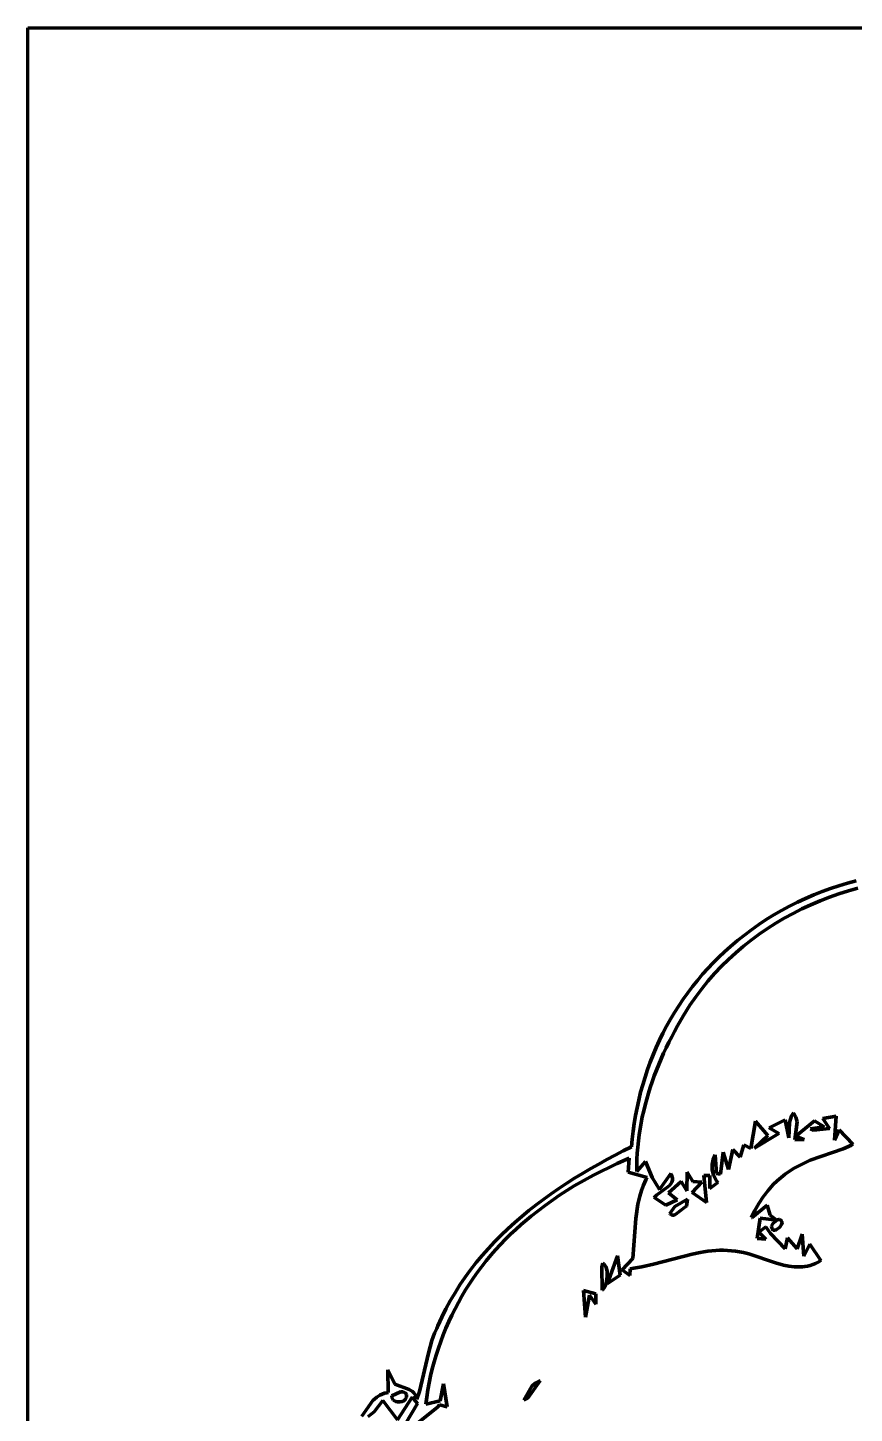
# Model space of a CAD drawing. Header units: millimetres. Extents: x 0 to 9.3, y 0 to 12.
# Drawn here: x 0 to 2.664, y 7.578 to 12.042 of the extents above; entities that cross this region are included whole.
import ezdxf

# ---------------------------------------------------------------- set-up
doc = ezdxf.new("R2010")
doc.units = ezdxf.units.MM
doc.layers.add('color#010101ff', color=7, linetype='CONTINUOUS', lineweight=100)
doc.layers.add('color#ffffffff', color=7, linetype='CONTINUOUS', lineweight=100)

msp = doc.modelspace()

# ---------------------------------------------------------------- linework, layer by layer
at = {"layer": 'color#010101ff'}
for p, q in [((2.6142, 9.2778), (2.6417, 9.2862)), ((2.6417, 9.2862), (2.6695, 9.2938)), ((2.5068, 9.2366), (2.5332, 9.248)), ((2.5332, 9.248), (2.5599, 9.2587)), ((2.5838, 9.2408), (2.5538, 9.229)), ((2.5599, 9.2587), (2.5869, 9.2686)), ((2.6141, 9.2516), (2.5838, 9.2408)), ((2.5869, 9.2686), (2.6142, 9.2778)), ((2.6447, 9.2614), (2.6141, 9.2516)), ((2.6757, 9.2703), (2.6447, 9.2614)), ((2.4049, 9.1835), (2.4298, 9.1979)), ((2.4298, 9.1979), (2.4551, 9.2115)), ((2.4551, 9.2115), (2.4808, 9.2244)), ((2.4951, 9.2028), (2.4665, 9.1884)), ((2.4808, 9.2244), (2.5068, 9.2366)), ((2.5243, 9.2164), (2.4951, 9.2028)), ((2.5538, 9.229), (2.5243, 9.2164)), ((2.3328, 9.136), (2.3564, 9.1525)), ((2.3564, 9.1525), (2.3804, 9.1684)), ((2.3804, 9.1684), (2.4049, 9.1835)), ((2.4107, 9.1567), (2.3837, 9.1395)), ((2.4383, 9.173), (2.4107, 9.1567)), ((2.4665, 9.1884), (2.4383, 9.173)), ((2.2873, 9.1007), (2.3098, 9.1187)), ((2.3098, 9.1187), (2.3328, 9.136)), ((2.3572, 9.1215), (2.3314, 9.1025)), ((2.3837, 9.1395), (2.3572, 9.1215)), ((2.2274, 9.0477), (2.2461, 9.0651)), ((2.2461, 9.0651), (2.2653, 9.082)), ((2.282, 9.062), (2.2583, 9.0404)), ((2.2653, 9.082), (2.2873, 9.1007)), ((2.3063, 9.0827), (2.282, 9.062)), ((2.3314, 9.1025), (2.3063, 9.0827)), ((2.1917, 9.0112), (2.2092, 9.0297)), ((2.2092, 9.0297), (2.2274, 9.0477)), ((2.2355, 9.018), (2.2135, 8.9946)), ((2.2583, 9.0404), (2.2355, 9.018)), ((2.1423, 8.9529), (2.1582, 8.9728)), ((2.1582, 8.9728), (2.1746, 8.9923)), ((2.1746, 8.9923), (2.1917, 9.0112)), ((2.2135, 8.9946), (2.1923, 8.9705)), ((2.1123, 8.9119), (2.127, 8.9326)), ((2.127, 8.9326), (2.1423, 8.9529)), ((2.1721, 8.9455), (2.1528, 8.9196)), ((2.1923, 8.9705), (2.1721, 8.9455)), ((2.0845, 8.8692), (2.0981, 8.8907)), ((2.0981, 8.8907), (2.1123, 8.9119)), ((2.1344, 8.8929), (2.1138, 8.8597)), ((2.1528, 8.9196), (2.1344, 8.8929)), ((2.0592, 8.825), (2.0715, 8.8473)), ((2.0715, 8.8473), (2.0845, 8.8692)), ((2.1138, 8.8597), (2.094, 8.8258)), ((2.0362, 8.7796), (2.0474, 8.8025)), ((2.0474, 8.8025), (2.0592, 8.825)), ((2.0846, 8.8085), (2.0754, 8.7911)), ((2.094, 8.8258), (2.0846, 8.8085)), ((2.0157, 8.7329), (2.0256, 8.7564)), ((2.0256, 8.7564), (2.0362, 8.7796)), ((2.0578, 8.7558), (2.0495, 8.7379)), ((2.0664, 8.7736), (2.0578, 8.7558)), ((2.0754, 8.7911), (2.0664, 8.7736)), ((1.9977, 8.6852), (2.0064, 8.7092)), ((2.0064, 8.7092), (2.0157, 8.7329)), ((2.0414, 8.7199), (2.0337, 8.7017)), ((2.0495, 8.7379), (2.0414, 8.7199)), ((1.9821, 8.6366), (1.9896, 8.661)), ((1.9896, 8.661), (1.9977, 8.6852)), ((2.0194, 8.665), (2.0127, 8.6464)), ((2.0264, 8.6834), (2.0194, 8.665)), ((2.0337, 8.7017), (2.0264, 8.6834)), ((1.9753, 8.6121), (1.9821, 8.6366)), ((2.0064, 8.6278), (2.0005, 8.609)), ((2.0127, 8.6464), (2.0064, 8.6278)), ((1.9637, 8.5624), (1.9692, 8.5873)), ((1.9692, 8.5873), (1.9753, 8.6121)), ((1.9898, 8.5711), (1.9851, 8.552)), ((1.995, 8.5901), (1.9898, 8.5711)), ((2.0005, 8.609), (1.995, 8.5901)), ((1.9546, 8.5122), (1.9588, 8.5374)), ((1.9588, 8.5374), (1.9637, 8.5624)), ((1.9808, 8.5328), (1.9769, 8.5136)), ((1.9851, 8.552), (1.9808, 8.5328)), ((2.4552, 8.5148), (2.4613, 8.5365)), ((2.4613, 8.5365), (2.4676, 8.5465)), ((2.4676, 8.5465), (2.4695, 8.5437)), ((2.4695, 8.5437), (2.4754, 8.5323)), ((2.4754, 8.5323), (2.4793, 8.5175)), ((2.5626, 8.5273), (2.6053, 8.5354)), ((2.5835, 8.4953), (2.5626, 8.5273)), ((2.6053, 8.5354), (2.5997, 8.4584)), ((1.9482, 8.4616), (1.9511, 8.4869)), ((1.9511, 8.4869), (1.9546, 8.5122)), ((1.9735, 8.4943), (1.9705, 8.4749)), ((1.9769, 8.5136), (1.9735, 8.4943)), ((2.3304, 8.4315), (2.3451, 8.5193)), ((2.3451, 8.5193), (2.3856, 8.4731)), ((2.3894, 8.4979), (2.4412, 8.5232)), ((2.421, 8.4797), (2.3894, 8.4979)), ((2.4412, 8.5232), (2.4525, 8.4658)), ((2.4525, 8.4658), (2.4552, 8.5148)), ((2.4793, 8.5175), (2.4726, 8.4592)), ((2.4751, 8.4705), (2.5354, 8.5206)), ((2.5667, 8.5011), (2.5228, 8.495)), ((2.5228, 8.495), (2.5329, 8.4903)), ((2.5329, 8.4903), (2.5835, 8.4953)), ((2.5354, 8.5206), (2.5667, 8.5011)), ((2.5997, 8.4584), (2.6149, 8.4918)), ((2.6149, 8.4918), (2.6597, 8.445)), ((1.9194, 8.4231), (1.946, 8.4362)), ((1.946, 8.4362), (1.9482, 8.4616)), ((1.968, 8.4554), (1.9659, 8.4359)), ((1.9705, 8.4749), (1.968, 8.4554)), ((2.2957, 8.4034), (2.3076, 8.4428)), ((2.3076, 8.4428), (2.3304, 8.4315)), ((2.3422, 8.4317), (2.421, 8.4797)), ((2.3856, 8.4731), (2.3422, 8.4317)), ((2.4726, 8.4592), (2.5026, 8.4604)), ((2.5026, 8.4604), (2.4751, 8.4705)), ((2.6545, 8.4421), (2.6277, 8.4298)), ((2.6597, 8.445), (2.6545, 8.4421)), ((1.8403, 8.3811), (1.8666, 8.3955)), ((1.8666, 8.3955), (1.893, 8.4095)), ((1.893, 8.4095), (1.9194, 8.4231)), ((1.938, 8.4001), (1.8992, 8.383)), ((1.9356, 8.3545), (1.938, 8.4001)), ((1.9633, 8.3968), (1.9627, 8.3771)), ((1.9643, 8.4164), (1.9633, 8.3968)), ((1.9659, 8.4359), (1.9643, 8.4164)), ((2.2054, 8.3797), (2.2089, 8.3956)), ((2.2089, 8.3956), (2.2159, 8.411)), ((2.2159, 8.411), (2.216, 8.4094)), ((2.216, 8.4094), (2.2195, 8.3503)), ((2.2332, 8.3485), (2.2414, 8.4188)), ((2.2414, 8.4188), (2.2583, 8.3631)), ((2.2583, 8.3631), (2.2729, 8.428)), ((2.2729, 8.428), (2.2957, 8.4034)), ((2.5215, 8.3934), (2.5004, 8.3826)), ((2.6277, 8.4298), (2.5215, 8.3934)), ((1.7627, 8.3354), (1.7884, 8.3511)), ((1.7884, 8.3511), (1.8143, 8.3663)), ((1.8143, 8.3663), (1.8403, 8.3811)), ((1.8992, 8.383), (1.8231, 8.3454)), ((1.9959, 8.338), (1.9356, 8.3545)), ((1.9626, 8.3574), (1.9913, 8.3892)), ((1.9627, 8.3771), (1.9626, 8.3574)), ((1.9913, 8.3892), (2.0123, 8.3378)), ((2.0363, 8.2992), (2.0727, 8.3502)), ((2.0727, 8.3502), (2.0748, 8.3464)), ((2.1243, 8.296), (2.1253, 8.3544)), ((2.1253, 8.3544), (2.1436, 8.3243)), ((2.2056, 8.3637), (2.2054, 8.3797)), ((2.2103, 8.3449), (2.2056, 8.3637)), ((2.2195, 8.3503), (2.2332, 8.3485)), ((2.4411, 8.3486), (2.4277, 8.3381)), ((2.4551, 8.3584), (2.4411, 8.3486)), ((2.4696, 8.3673), (2.4551, 8.3584)), ((2.4847, 8.3754), (2.4696, 8.3673)), ((2.5004, 8.3826), (2.4847, 8.3754)), ((1.6874, 8.2855), (1.7122, 8.3026)), ((1.7122, 8.3026), (1.7373, 8.3192)), ((1.7615, 8.3106), (1.7137, 8.2804)), ((1.7373, 8.3192), (1.7627, 8.3354)), ((1.8231, 8.3454), (1.7615, 8.3106)), ((1.9782, 8.2955), (1.9844, 8.3128)), ((1.9844, 8.3128), (1.9918, 8.3297)), ((1.9918, 8.3297), (1.9959, 8.338)), ((2.0123, 8.3378), (2.0363, 8.2992)), ((2.0635, 8.3072), (2.0264, 8.2804)), ((2.0686, 8.3122), (2.0635, 8.3072)), ((2.0647, 8.2887), (2.1055, 8.3247)), ((2.0728, 8.3174), (2.0686, 8.3122)), ((2.0745, 8.3202), (2.0728, 8.3174)), ((2.0759, 8.3231), (2.0745, 8.3202)), ((2.0748, 8.3464), (2.0763, 8.3426)), ((2.077, 8.326), (2.0759, 8.3231)), ((2.0763, 8.3426), (2.0773, 8.339)), ((2.0777, 8.3291), (2.077, 8.326)), ((2.0773, 8.339), (2.0779, 8.3356)), ((2.078, 8.3323), (2.0777, 8.3291)), ((2.0779, 8.3356), (2.078, 8.3323)), ((2.1055, 8.3247), (2.1243, 8.2944)), ((2.173, 8.3223), (2.1415, 8.2889)), ((2.1436, 8.3243), (2.173, 8.3223)), ((2.1873, 8.2572), (2.1792, 8.3446)), ((2.1792, 8.3446), (2.1984, 8.3446)), ((2.1984, 8.3446), (2.1979, 8.302)), ((2.1979, 8.302), (2.2238, 8.3218)), ((2.2196, 8.3273), (2.2103, 8.3449)), ((2.2238, 8.3218), (2.2196, 8.3273)), ((2.4028, 8.3148), (2.3858, 8.2957)), ((2.415, 8.3268), (2.4028, 8.3148)), ((2.4277, 8.3381), (2.415, 8.3268)), ((1.639, 8.2499), (1.663, 8.268)), ((1.663, 8.268), (1.6874, 8.2855)), ((1.7137, 8.2804), (1.6673, 8.248)), ((1.9667, 8.2513), (1.9729, 8.278)), ((1.9729, 8.278), (1.9782, 8.2955)), ((2.0264, 8.2804), (2.019, 8.2737)), ((2.019, 8.2737), (2.0562, 8.2481)), ((2.0562, 8.2481), (2.0932, 8.2653)), ((2.0932, 8.2653), (2.0647, 8.2887)), ((2.1268, 8.2678), (2.086, 8.2445)), ((2.0973, 8.2869), (2.0973, 8.2869)), ((2.1231, 8.2459), (2.1268, 8.2678)), ((2.1243, 8.2944), (2.1243, 8.296)), ((2.1415, 8.2889), (2.1873, 8.2572)), ((2.3702, 8.2754), (2.3561, 8.2539)), ((2.3858, 8.2957), (2.3702, 8.2754)), ((1.6226, 8.2134), (1.5902, 8.1859)), ((1.5923, 8.2123), (1.6154, 8.2314)), ((1.6154, 8.2314), (1.639, 8.2499)), ((1.6673, 8.248), (1.6226, 8.2134)), ((1.9597, 8.2058), (1.9667, 8.2513)), ((2.086, 8.2445), (2.0691, 8.2219)), ((2.0691, 8.2219), (2.0707, 8.2201)), ((2.0707, 8.2201), (2.0723, 8.2187)), ((2.0723, 8.2187), (2.074, 8.2177)), ((2.074, 8.2177), (2.0757, 8.217)), ((2.0757, 8.217), (2.0794, 8.2164)), ((2.0794, 8.2164), (2.0832, 8.2169)), ((2.0832, 8.2169), (2.0892, 8.2192)), ((2.0892, 8.2192), (2.1166, 8.2412)), ((2.1166, 8.2412), (2.1231, 8.2459)), ((2.3435, 8.2316), (2.3325, 8.2084)), ((2.3349, 8.209), (2.3833, 8.2483)), ((2.3561, 8.2539), (2.3435, 8.2316)), ((2.3833, 8.2483), (2.3931, 8.2166)), ((2.3931, 8.2166), (2.4141, 8.2005)), ((1.5259, 8.152), (1.5475, 8.1726)), ((1.5475, 8.1726), (1.5696, 8.1927)), ((1.5729, 8.1706), (1.5559, 8.1548)), ((1.5696, 8.1927), (1.5923, 8.2123)), ((1.5902, 8.1859), (1.5729, 8.1706)), ((1.9504, 8.0771), (1.9597, 8.2058)), ((2.3325, 8.2084), (2.3349, 8.209)), ((2.3607, 8.207), (2.3505, 8.1413)), ((2.3563, 8.1611), (2.3791, 8.1791)), ((2.4141, 8.2005), (2.3607, 8.207)), ((2.3791, 8.1791), (2.3937, 8.1576)), ((2.3975, 8.1808), (2.4012, 8.1898)), ((2.3979, 8.1747), (2.3975, 8.1808)), ((2.4003, 8.1704), (2.3979, 8.1747)), ((2.4029, 8.1677), (2.4003, 8.1704)), ((2.4012, 8.1898), (2.4161, 8.2015)), ((2.4119, 8.1696), (2.4064, 8.1679)), ((2.424, 8.1782), (2.4119, 8.1696)), ((2.4161, 8.2015), (2.4207, 8.2027)), ((2.4207, 8.2027), (2.4231, 8.202)), ((2.4231, 8.202), (2.4252, 8.2011)), ((2.4297, 8.1865), (2.424, 8.1782)), ((2.4252, 8.2011), (2.4269, 8.2)), ((2.4269, 8.2), (2.4283, 8.1988)), ((2.4283, 8.1988), (2.4294, 8.1975)), ((2.4294, 8.1975), (2.4308, 8.1947)), ((2.431, 8.1915), (2.4297, 8.1865)), ((2.4308, 8.1947), (2.431, 8.1915)), ((1.4846, 8.1091), (1.5049, 8.1308)), ((1.5049, 8.1308), (1.5259, 8.152)), ((1.5394, 8.1386), (1.5234, 8.122)), ((1.5559, 8.1548), (1.5394, 8.1386)), ((2.3505, 8.1413), (2.3783, 8.1395)), ((2.3783, 8.1395), (2.3563, 8.1611)), ((2.3937, 8.1576), (2.4415, 8.1075)), ((2.4064, 8.1679), (2.4029, 8.1677)), ((2.4415, 8.1075), (2.4483, 8.1429)), ((2.4483, 8.1429), (2.4795, 8.1078)), ((2.4795, 8.1078), (2.4957, 8.1555)), ((2.4957, 8.1555), (2.5018, 8.0846)), ((1.4458, 8.064), (1.4648, 8.0868)), ((1.4648, 8.0868), (1.4846, 8.1091)), ((1.4926, 8.0875), (1.4779, 8.0697)), ((1.5078, 8.105), (1.4926, 8.0875)), ((1.5234, 8.122), (1.5078, 8.105)), ((1.8687, 7.9967), (1.901, 8.0858)), ((1.901, 8.0858), (1.9089, 8.023)), ((2.1417, 8.0911), (2.0166, 8.0584)), ((2.1668, 8.0961), (2.1417, 8.0911)), ((2.1794, 8.0983), (2.1668, 8.0961)), ((2.192, 8.1001), (2.1794, 8.0983)), ((2.2046, 8.1015), (2.192, 8.1001)), ((2.2173, 8.1026), (2.2046, 8.1015)), ((2.23, 8.1032), (2.2173, 8.1026)), ((2.2428, 8.1033), (2.23, 8.1032)), ((2.2555, 8.1029), (2.2428, 8.1033)), ((2.2684, 8.102), (2.2555, 8.1029)), ((2.2812, 8.1005), (2.2684, 8.102)), ((2.2941, 8.0984), (2.2812, 8.1005)), ((2.3071, 8.0956), (2.2941, 8.0984)), ((2.3239, 8.0913), (2.3071, 8.0956)), ((2.4099, 8.0628), (2.3239, 8.0913)), ((2.5018, 8.0846), (2.5211, 8.1232)), ((2.5211, 8.1232), (2.5558, 8.0701)), ((1.4099, 8.0165), (1.4275, 8.0405)), ((1.4275, 8.0405), (1.4458, 8.064)), ((1.4636, 8.0515), (1.4498, 8.033)), ((1.4779, 8.0697), (1.4636, 8.0515)), ((1.8502, 8.0503), (1.8535, 8.0617)), ((1.8516, 7.9743), (1.8502, 8.0503)), ((1.8535, 8.0617), (1.8558, 8.06)), ((1.8558, 8.06), (1.8578, 8.0581)), ((1.8578, 8.0581), (1.8596, 8.0558)), ((1.8596, 8.0558), (1.8627, 8.0507)), ((1.8627, 8.0507), (1.865, 8.0447)), ((1.865, 8.0447), (1.8673, 8.0345)), ((1.8673, 8.0345), (1.868, 8.0198)), ((1.9161, 8.0403), (1.9504, 8.0771)), ((1.9405, 8.0217), (1.9161, 8.0403)), ((1.9413, 8.0434), (1.9405, 8.0217)), ((1.9539, 8.0452), (1.9413, 8.0434)), ((1.979, 8.0497), (1.9539, 8.0452)), ((2.0166, 8.0584), (1.979, 8.0497)), ((2.4359, 8.0556), (2.4099, 8.0628)), ((2.4533, 8.0521), (2.4359, 8.0556)), ((2.4619, 8.0508), (2.4533, 8.0521)), ((2.4706, 8.05), (2.4619, 8.0508)), ((2.4792, 8.0495), (2.4706, 8.05)), ((2.4879, 8.0495), (2.4792, 8.0495)), ((2.4965, 8.05), (2.4879, 8.0495)), ((2.505, 8.051), (2.4965, 8.05)), ((2.5136, 8.0525), (2.505, 8.051)), ((2.5221, 8.0547), (2.5136, 8.0525)), ((2.5306, 8.0575), (2.5221, 8.0547)), ((2.5391, 8.061), (2.5306, 8.0575)), ((2.5475, 8.0652), (2.5391, 8.061)), ((2.5558, 8.0701), (2.5475, 8.0652)), ((1.3772, 7.9667), (1.3931, 7.9919)), ((1.3931, 7.9919), (1.4099, 8.0165)), ((1.4237, 7.9949), (1.4113, 7.9754)), ((1.4365, 8.0141), (1.4237, 7.9949)), ((1.4498, 8.033), (1.4365, 8.0141)), ((1.8625, 7.9912), (1.8599, 7.9852)), ((1.8655, 8.0013), (1.8625, 7.9912)), ((1.868, 8.0198), (1.8655, 8.0013)), ((1.9089, 8.023), (1.8687, 7.9967)), ((1.362, 7.9408), (1.3772, 7.9667)), ((1.3995, 7.9556), (1.3881, 7.9355)), ((1.4113, 7.9754), (1.3995, 7.9556)), ((1.7907, 7.9741), (1.8306, 7.9634)), ((1.7975, 7.8875), (1.7907, 7.9741)), ((1.8106, 7.9584), (1.7975, 7.8875)), ((1.831, 7.9299), (1.8106, 7.9584)), ((1.8306, 7.9634), (1.831, 7.9299)), ((1.8534, 7.9759), (1.8516, 7.9743)), ((1.8569, 7.9801), (1.8534, 7.9759)), ((1.8599, 7.9852), (1.8569, 7.9801)), ((1.3344, 7.8873), (1.3478, 7.9144)), ((1.3478, 7.9144), (1.362, 7.9408)), ((1.3773, 7.9151), (1.367, 7.8944)), ((1.3881, 7.9355), (1.3773, 7.9151)), ((1.3182, 7.8518), (1.322, 7.8595)), ((1.322, 7.8595), (1.3344, 7.8873)), ((1.3572, 7.8735), (1.3479, 7.8523)), ((1.367, 7.8944), (1.3572, 7.8735)), ((1.2915, 7.7716), (1.3027, 7.8124)), ((1.3027, 7.8124), (1.3114, 7.8362)), ((1.3114, 7.8362), (1.3182, 7.8518)), ((1.3392, 7.831), (1.331, 7.8094)), ((1.3479, 7.8523), (1.3392, 7.831)), ((1.2623, 7.6479), (1.2915, 7.7716)), ((1.3234, 7.7875), (1.3163, 7.7656)), ((1.331, 7.8094), (1.3234, 7.7875)), ((1.3098, 7.7434), (1.3038, 7.7211)), ((1.3163, 7.7656), (1.3098, 7.7434)), ((1.162, 7.6449), (1.161, 7.7184)), ((1.161, 7.7184), (1.1831, 7.6718)), ((1.2985, 7.6986), (1.2937, 7.6759)), ((1.3038, 7.7211), (1.2985, 7.6986)), ((1.6519, 7.6822), (1.6118, 7.6274)), ((1.6353, 7.6751), (1.6459, 7.6804)), ((1.6459, 7.6804), (1.6519, 7.6822)), ((1.1249, 7.6299), (1.1349, 7.6365)), ((1.1349, 7.6365), (1.1421, 7.64)), ((1.1421, 7.64), (1.1497, 7.6426)), ((1.1497, 7.6426), (1.1578, 7.6444)), ((1.1578, 7.6444), (1.162, 7.6449)), ((1.1736, 7.6341), (1.1735, 7.6314)), ((1.2011, 7.6472), (1.1736, 7.6341)), ((1.1831, 7.6718), (1.2299, 7.6548)), ((1.21, 7.6473), (1.2011, 7.6472)), ((1.2146, 7.6455), (1.21, 7.6473)), ((1.2173, 7.6434), (1.2146, 7.6455)), ((1.2197, 7.6404), (1.2173, 7.6434)), ((1.2206, 7.6385), (1.2197, 7.6404)), ((1.221, 7.6355), (1.2206, 7.6385)), ((1.221, 7.6326), (1.221, 7.6355)), ((1.2299, 7.6548), (1.24, 7.6485)), ((1.24, 7.6485), (1.2443, 7.6445)), ((1.2443, 7.6445), (1.2479, 7.6398)), ((1.2479, 7.6398), (1.2509, 7.6341)), ((1.2509, 7.6341), (1.2521, 7.631)), ((1.2538, 7.6239), (1.2623, 7.6479)), ((1.2895, 7.6532), (1.2859, 7.6303)), ((1.2937, 7.6759), (1.2895, 7.6532)), ((1.3293, 7.6183), (1.34, 7.6729)), ((1.34, 7.6729), (1.3514, 7.5993)), ((1.5993, 7.6199), (1.6244, 7.6659)), ((1.6244, 7.6659), (1.6353, 7.6751)), ((1.0772, 7.5688), (1.1128, 7.619)), ((1.1128, 7.619), (1.1249, 7.6299)), ((1.1441, 7.6193), (1.1168, 7.5825)), ((1.192, 7.5575), (1.1441, 7.6193)), ((1.1735, 7.6314), (1.1737, 7.6288)), ((1.1737, 7.6288), (1.1743, 7.6265)), ((1.1743, 7.6265), (1.1753, 7.6244)), ((1.1753, 7.6244), (1.1765, 7.6225)), ((1.1765, 7.6225), (1.1781, 7.6208)), ((1.1781, 7.6208), (1.1818, 7.618)), ((1.1818, 7.618), (1.1863, 7.616)), ((1.1863, 7.616), (1.1914, 7.6148)), ((1.1914, 7.6148), (1.1993, 7.6146)), ((1.2391, 7.6305), (1.192, 7.5575)), ((1.1993, 7.6146), (1.2071, 7.6163)), ((1.2071, 7.6163), (1.2118, 7.6185)), ((1.2118, 7.6185), (1.2157, 7.6215)), ((1.2157, 7.6215), (1.2174, 7.6233)), ((1.2174, 7.6233), (1.2187, 7.6253)), ((1.2187, 7.6253), (1.2198, 7.6275)), ((1.2187, 7.5468), (1.2564, 7.6093)), ((1.2198, 7.6275), (1.2206, 7.63)), ((1.2206, 7.63), (1.221, 7.6326)), ((1.3212, 7.5982), (1.2278, 7.5235)), ((1.2564, 7.6093), (1.2391, 7.6305)), ((1.2521, 7.631), (1.2531, 7.6276)), ((1.2531, 7.6276), (1.2538, 7.6239)), ((1.2859, 7.6303), (1.2829, 7.6074)), ((1.2829, 7.6074), (1.3293, 7.6183)), ((1.3267, 7.6053), (1.3212, 7.5982)), ((1.3514, 7.5993), (1.3267, 7.6053)), ((1.6118, 7.6274), (1.5993, 7.6199)), ((1.1168, 7.5825), (1.0973, 7.5682))]:
    msp.add_line(p, q, dxfattribs=at)
at = {"layer": 'color#ffffffff'}
for p, q in [((0, 12.0417), (9.3056, 12.0417)), ((0, 0), (0, 12.0417)), ((2.6417, 9.2862), (2.6142, 9.2778)), ((2.6695, 9.2938), (2.6417, 9.2862)), ((2.5332, 9.248), (2.5068, 9.2366)), ((2.5599, 9.2587), (2.5332, 9.248)), ((2.5538, 9.229), (2.5838, 9.2408)), ((2.5869, 9.2686), (2.5599, 9.2587)), ((2.5838, 9.2408), (2.6141, 9.2516)), ((2.6142, 9.2778), (2.5869, 9.2686)), ((2.6141, 9.2516), (2.6447, 9.2614)), ((2.6447, 9.2614), (2.6757, 9.2703)), ((2.4298, 9.1979), (2.4049, 9.1835)), ((2.4551, 9.2115), (2.4298, 9.1979)), ((2.4808, 9.2244), (2.4551, 9.2115)), ((2.4665, 9.1884), (2.4951, 9.2028)), ((2.5068, 9.2366), (2.4808, 9.2244)), ((2.4951, 9.2028), (2.5243, 9.2164)), ((2.5243, 9.2164), (2.5538, 9.229)), ((2.3564, 9.1525), (2.3328, 9.136)), ((2.3804, 9.1684), (2.3564, 9.1525)), ((2.4049, 9.1835), (2.3804, 9.1684)), ((2.3837, 9.1395), (2.4107, 9.1567)), ((2.4107, 9.1567), (2.4383, 9.173)), ((2.4383, 9.173), (2.4665, 9.1884)), ((2.3098, 9.1187), (2.2873, 9.1007)), ((2.3328, 9.136), (2.3098, 9.1187)), ((2.3314, 9.1025), (2.3572, 9.1215)), ((2.3572, 9.1215), (2.3837, 9.1395)), ((2.2461, 9.0651), (2.2274, 9.0477)), ((2.2653, 9.082), (2.2461, 9.0651)), ((2.2583, 9.0404), (2.282, 9.062)), ((2.2873, 9.1007), (2.2653, 9.082)), ((2.282, 9.062), (2.3063, 9.0827)), ((2.3063, 9.0827), (2.3314, 9.1025)), ((2.2092, 9.0297), (2.1917, 9.0112)), ((2.2274, 9.0477), (2.2092, 9.0297)), ((2.2135, 8.9946), (2.2355, 9.018)), ((2.2355, 9.018), (2.2583, 9.0404)), ((2.1582, 8.9728), (2.1423, 8.9529)), ((2.1746, 8.9923), (2.1582, 8.9728)), ((2.1917, 9.0112), (2.1746, 8.9923)), ((2.1923, 8.9705), (2.2135, 8.9946)), ((2.127, 8.9326), (2.1123, 8.9119)), ((2.1423, 8.9529), (2.127, 8.9326)), ((2.1528, 8.9196), (2.1721, 8.9455)), ((2.1721, 8.9455), (2.1923, 8.9705)), ((2.0981, 8.8907), (2.0845, 8.8692)), ((2.1123, 8.9119), (2.0981, 8.8907)), ((2.1138, 8.8597), (2.1344, 8.8929)), ((2.1344, 8.8929), (2.1528, 8.9196)), ((2.0715, 8.8473), (2.0592, 8.825)), ((2.0845, 8.8692), (2.0715, 8.8473)), ((2.094, 8.8258), (2.1138, 8.8597)), ((2.0474, 8.8025), (2.0362, 8.7796)), ((2.0592, 8.825), (2.0474, 8.8025)), ((2.0754, 8.7911), (2.0846, 8.8085)), ((2.0846, 8.8085), (2.094, 8.8258)), ((2.0256, 8.7564), (2.0157, 8.7329)), ((2.0362, 8.7796), (2.0256, 8.7564)), ((2.0495, 8.7379), (2.0578, 8.7558)), ((2.0578, 8.7558), (2.0664, 8.7736)), ((2.0664, 8.7736), (2.0754, 8.7911)), ((2.0064, 8.7092), (1.9977, 8.6852)), ((2.0157, 8.7329), (2.0064, 8.7092)), ((2.0337, 8.7017), (2.0414, 8.7199)), ((2.0414, 8.7199), (2.0495, 8.7379)), ((1.9896, 8.661), (1.9821, 8.6366)), ((1.9977, 8.6852), (1.9896, 8.661)), ((2.0127, 8.6464), (2.0194, 8.665)), ((2.0194, 8.665), (2.0264, 8.6834)), ((2.0264, 8.6834), (2.0337, 8.7017)), ((1.9821, 8.6366), (1.9753, 8.6121)), ((2.0005, 8.609), (2.0064, 8.6278)), ((2.0064, 8.6278), (2.0127, 8.6464)), ((1.9692, 8.5873), (1.9637, 8.5624)), ((1.9753, 8.6121), (1.9692, 8.5873)), ((1.9851, 8.552), (1.9898, 8.5711)), ((1.9898, 8.5711), (1.995, 8.5901)), ((1.995, 8.5901), (2.0005, 8.609)), ((1.9588, 8.5374), (1.9546, 8.5122)), ((1.9637, 8.5624), (1.9588, 8.5374)), ((1.9769, 8.5136), (1.9808, 8.5328)), ((1.9808, 8.5328), (1.9851, 8.552)), ((2.4613, 8.5365), (2.4552, 8.5148)), ((2.4676, 8.5465), (2.4613, 8.5365)), ((2.4695, 8.5437), (2.4676, 8.5465)), ((2.4754, 8.5323), (2.4695, 8.5437)), ((2.4793, 8.5175), (2.4754, 8.5323)), ((2.6053, 8.5354), (2.5626, 8.5273)), ((2.5626, 8.5273), (2.5835, 8.4953)), ((2.5997, 8.4584), (2.6053, 8.5354)), ((1.9511, 8.4869), (1.9482, 8.4616)), ((1.9546, 8.5122), (1.9511, 8.4869)), ((1.9705, 8.4749), (1.9735, 8.4943)), ((1.9735, 8.4943), (1.9769, 8.5136)), ((2.3451, 8.5193), (2.3304, 8.4315)), ((2.3856, 8.4731), (2.3451, 8.5193)), ((2.4412, 8.5232), (2.3894, 8.4979)), ((2.3894, 8.4979), (2.421, 8.4797)), ((2.4525, 8.4658), (2.4412, 8.5232)), ((2.4552, 8.5148), (2.4525, 8.4658)), ((2.4726, 8.4592), (2.4793, 8.5175)), ((2.5354, 8.5206), (2.4751, 8.4705)), ((2.5228, 8.495), (2.5667, 8.5011)), ((2.5329, 8.4903), (2.5228, 8.495)), ((2.5835, 8.4953), (2.5329, 8.4903)), ((2.5667, 8.5011), (2.5354, 8.5206)), ((2.6149, 8.4918), (2.5997, 8.4584)), ((2.6597, 8.445), (2.6149, 8.4918)), ((1.946, 8.4362), (1.9194, 8.4231)), ((1.9482, 8.4616), (1.946, 8.4362)), ((1.9659, 8.4359), (1.968, 8.4554)), ((1.968, 8.4554), (1.9705, 8.4749)), ((2.3076, 8.4428), (2.2957, 8.4034)), ((2.3304, 8.4315), (2.3076, 8.4428)), ((2.421, 8.4797), (2.3422, 8.4317)), ((2.3422, 8.4317), (2.3856, 8.4731)), ((2.5026, 8.4604), (2.4726, 8.4592)), ((2.4751, 8.4705), (2.5026, 8.4604)), ((2.6277, 8.4298), (2.6545, 8.4421)), ((2.6545, 8.4421), (2.6597, 8.445)), ((1.8666, 8.3955), (1.8403, 8.3811)), ((1.893, 8.4095), (1.8666, 8.3955)), ((1.9194, 8.4231), (1.893, 8.4095)), ((1.8992, 8.383), (1.938, 8.4001)), ((1.938, 8.4001), (1.9356, 8.3545)), ((1.9627, 8.3771), (1.9633, 8.3968)), ((1.9633, 8.3968), (1.9643, 8.4164)), ((1.9643, 8.4164), (1.9659, 8.4359)), ((2.2089, 8.3956), (2.2054, 8.3797)), ((2.2159, 8.411), (2.2089, 8.3956)), ((2.216, 8.4094), (2.2159, 8.411)), ((2.2195, 8.3503), (2.216, 8.4094)), ((2.2414, 8.4188), (2.2332, 8.3485)), ((2.2583, 8.3631), (2.2414, 8.4188)), ((2.2729, 8.428), (2.2583, 8.3631)), ((2.2957, 8.4034), (2.2729, 8.428)), ((2.5004, 8.3826), (2.5215, 8.3934)), ((2.5215, 8.3934), (2.6277, 8.4298)), ((1.7884, 8.3511), (1.7627, 8.3354)), ((1.8143, 8.3663), (1.7884, 8.3511)), ((1.8403, 8.3811), (1.8143, 8.3663)), ((1.8231, 8.3454), (1.8992, 8.383)), ((1.9356, 8.3545), (1.9959, 8.338)), ((1.9913, 8.3892), (1.9626, 8.3574)), ((1.9626, 8.3574), (1.9627, 8.3771)), ((2.0123, 8.3378), (1.9913, 8.3892)), ((2.0727, 8.3502), (2.0363, 8.2992)), ((2.0748, 8.3464), (2.0727, 8.3502)), ((2.1253, 8.3544), (2.1243, 8.296)), ((2.1436, 8.3243), (2.1253, 8.3544)), ((2.2054, 8.3797), (2.2056, 8.3637)), ((2.2056, 8.3637), (2.2103, 8.3449)), ((2.2332, 8.3485), (2.2195, 8.3503)), ((2.4277, 8.3381), (2.4411, 8.3486)), ((2.4411, 8.3486), (2.4551, 8.3584)), ((2.4551, 8.3584), (2.4696, 8.3673)), ((2.4696, 8.3673), (2.4847, 8.3754)), ((2.4847, 8.3754), (2.5004, 8.3826)), ((1.7122, 8.3026), (1.6874, 8.2855)), ((1.7373, 8.3192), (1.7122, 8.3026)), ((1.7137, 8.2804), (1.7615, 8.3106)), ((1.7627, 8.3354), (1.7373, 8.3192)), ((1.7615, 8.3106), (1.8231, 8.3454)), ((1.9844, 8.3128), (1.9782, 8.2955)), ((1.9918, 8.3297), (1.9844, 8.3128)), ((1.9959, 8.338), (1.9918, 8.3297)), ((2.0363, 8.2992), (2.0123, 8.3378)), ((2.0264, 8.2804), (2.0635, 8.3072)), ((2.0635, 8.3072), (2.0686, 8.3122)), ((2.1055, 8.3247), (2.0647, 8.2887)), ((2.0686, 8.3122), (2.0728, 8.3174)), ((2.0728, 8.3174), (2.0745, 8.3202)), ((2.0745, 8.3202), (2.0759, 8.3231)), ((2.0763, 8.3426), (2.0748, 8.3464)), ((2.0759, 8.3231), (2.077, 8.326)), ((2.0773, 8.339), (2.0763, 8.3426)), ((2.077, 8.326), (2.0777, 8.3291)), ((2.0779, 8.3356), (2.0773, 8.339)), ((2.0777, 8.3291), (2.078, 8.3323)), ((2.078, 8.3323), (2.0779, 8.3356)), ((2.1243, 8.2944), (2.1055, 8.3247)), ((2.1415, 8.2889), (2.173, 8.3223)), ((2.173, 8.3223), (2.1436, 8.3243)), ((2.1984, 8.3446), (2.1792, 8.3446)), ((2.1792, 8.3446), (2.1873, 8.2572)), ((2.1979, 8.302), (2.1984, 8.3446)), ((2.2238, 8.3218), (2.1979, 8.302)), ((2.2103, 8.3449), (2.2196, 8.3273)), ((2.2196, 8.3273), (2.2238, 8.3218)), ((2.3858, 8.2957), (2.4028, 8.3148)), ((2.4028, 8.3148), (2.415, 8.3268)), ((2.415, 8.3268), (2.4277, 8.3381)), ((1.663, 8.268), (1.639, 8.2499)), ((1.6874, 8.2855), (1.663, 8.268)), ((1.6673, 8.248), (1.7137, 8.2804)), ((1.9729, 8.278), (1.9667, 8.2513)), ((1.9782, 8.2955), (1.9729, 8.278)), ((2.019, 8.2737), (2.0264, 8.2804)), ((2.0562, 8.2481), (2.019, 8.2737)), ((2.0932, 8.2653), (2.0562, 8.2481)), ((2.0647, 8.2887), (2.0932, 8.2653)), ((2.086, 8.2445), (2.1268, 8.2678)), ((2.0973, 8.2869), (2.0973, 8.2869)), ((2.1268, 8.2678), (2.1231, 8.2459)), ((2.1243, 8.296), (2.1243, 8.2944)), ((2.1873, 8.2572), (2.1415, 8.2889)), ((2.3561, 8.2539), (2.3702, 8.2754)), ((2.3702, 8.2754), (2.3858, 8.2957)), ((1.5902, 8.1859), (1.6226, 8.2134)), ((1.6154, 8.2314), (1.5923, 8.2123)), ((1.639, 8.2499), (1.6154, 8.2314)), ((1.6226, 8.2134), (1.6673, 8.248)), ((1.9667, 8.2513), (1.9597, 8.2058)), ((2.0691, 8.2219), (2.086, 8.2445)), ((2.0707, 8.2201), (2.0691, 8.2219)), ((2.0723, 8.2187), (2.0707, 8.2201)), ((2.074, 8.2177), (2.0723, 8.2187)), ((2.0757, 8.217), (2.074, 8.2177)), ((2.0794, 8.2164), (2.0757, 8.217)), ((2.0832, 8.2169), (2.0794, 8.2164)), ((2.0892, 8.2192), (2.0832, 8.2169)), ((2.1166, 8.2412), (2.0892, 8.2192)), ((2.1231, 8.2459), (2.1166, 8.2412)), ((2.3325, 8.2084), (2.3435, 8.2316)), ((2.3833, 8.2483), (2.3349, 8.209)), ((2.3435, 8.2316), (2.3561, 8.2539)), ((2.3931, 8.2166), (2.3833, 8.2483)), ((2.4141, 8.2005), (2.3931, 8.2166)), ((1.5475, 8.1726), (1.5259, 8.152)), ((1.5696, 8.1927), (1.5475, 8.1726)), ((1.5559, 8.1548), (1.5729, 8.1706)), ((1.5923, 8.2123), (1.5696, 8.1927)), ((1.5729, 8.1706), (1.5902, 8.1859)), ((1.9597, 8.2058), (1.9504, 8.0771)), ((2.3349, 8.209), (2.3325, 8.2084)), ((2.3505, 8.1413), (2.3607, 8.207)), ((2.3791, 8.1791), (2.3563, 8.1611)), ((2.3607, 8.207), (2.4141, 8.2005)), ((2.3937, 8.1576), (2.3791, 8.1791)), ((2.4012, 8.1898), (2.3975, 8.1808)), ((2.3975, 8.1808), (2.3979, 8.1747)), ((2.3979, 8.1747), (2.4003, 8.1704)), ((2.4003, 8.1704), (2.4029, 8.1677)), ((2.4161, 8.2015), (2.4012, 8.1898)), ((2.4064, 8.1679), (2.4119, 8.1696)), ((2.4119, 8.1696), (2.424, 8.1782)), ((2.4207, 8.2027), (2.4161, 8.2015)), ((2.4231, 8.202), (2.4207, 8.2027)), ((2.4252, 8.2011), (2.4231, 8.202)), ((2.424, 8.1782), (2.4297, 8.1865)), ((2.4269, 8.2), (2.4252, 8.2011)), ((2.4283, 8.1988), (2.4269, 8.2)), ((2.4294, 8.1975), (2.4283, 8.1988)), ((2.4308, 8.1947), (2.4294, 8.1975)), ((2.4297, 8.1865), (2.431, 8.1915)), ((2.431, 8.1915), (2.4308, 8.1947)), ((1.5049, 8.1308), (1.4846, 8.1091)), ((1.5259, 8.152), (1.5049, 8.1308)), ((1.5234, 8.122), (1.5394, 8.1386)), ((1.5394, 8.1386), (1.5559, 8.1548)), ((2.3783, 8.1395), (2.3505, 8.1413)), ((2.3563, 8.1611), (2.3783, 8.1395)), ((2.4415, 8.1075), (2.3937, 8.1576)), ((2.4029, 8.1677), (2.4064, 8.1679)), ((2.4483, 8.1429), (2.4415, 8.1075)), ((2.4795, 8.1078), (2.4483, 8.1429)), ((2.4957, 8.1555), (2.4795, 8.1078)), ((2.5018, 8.0846), (2.4957, 8.1555)), ((1.4648, 8.0868), (1.4458, 8.064)), ((1.4846, 8.1091), (1.4648, 8.0868)), ((1.4779, 8.0697), (1.4926, 8.0875)), ((1.4926, 8.0875), (1.5078, 8.105)), ((1.5078, 8.105), (1.5234, 8.122)), ((1.901, 8.0858), (1.8687, 7.9967)), ((1.9089, 8.023), (1.901, 8.0858)), ((2.0166, 8.0584), (2.1417, 8.0911)), ((2.1417, 8.0911), (2.1668, 8.0961)), ((2.1668, 8.0961), (2.1794, 8.0983)), ((2.1794, 8.0983), (2.192, 8.1001)), ((2.192, 8.1001), (2.2046, 8.1015)), ((2.2046, 8.1015), (2.2173, 8.1026)), ((2.2173, 8.1026), (2.23, 8.1032)), ((2.23, 8.1032), (2.2428, 8.1033)), ((2.2428, 8.1033), (2.2555, 8.1029)), ((2.2555, 8.1029), (2.2684, 8.102)), ((2.2684, 8.102), (2.2812, 8.1005)), ((2.2812, 8.1005), (2.2941, 8.0984)), ((2.2941, 8.0984), (2.3071, 8.0956)), ((2.3071, 8.0956), (2.3239, 8.0913)), ((2.3239, 8.0913), (2.4099, 8.0628)), ((2.5211, 8.1232), (2.5018, 8.0846)), ((2.5558, 8.0701), (2.5211, 8.1232)), ((1.4275, 8.0405), (1.4099, 8.0165)), ((1.4458, 8.064), (1.4275, 8.0405)), ((1.4498, 8.033), (1.4636, 8.0515)), ((1.4636, 8.0515), (1.4779, 8.0697)), ((1.8535, 8.0617), (1.8502, 8.0503)), ((1.8502, 8.0503), (1.8516, 7.9743)), ((1.8558, 8.06), (1.8535, 8.0617)), ((1.8578, 8.0581), (1.8558, 8.06)), ((1.8596, 8.0558), (1.8578, 8.0581)), ((1.8627, 8.0507), (1.8596, 8.0558)), ((1.865, 8.0447), (1.8627, 8.0507)), ((1.8673, 8.0345), (1.865, 8.0447)), ((1.868, 8.0198), (1.8673, 8.0345)), ((1.9504, 8.0771), (1.9161, 8.0403)), ((1.9161, 8.0403), (1.9405, 8.0217)), ((1.9405, 8.0217), (1.9413, 8.0434)), ((1.9413, 8.0434), (1.9539, 8.0452)), ((1.9539, 8.0452), (1.979, 8.0497)), ((1.979, 8.0497), (2.0166, 8.0584)), ((2.4099, 8.0628), (2.4359, 8.0556)), ((2.4359, 8.0556), (2.4533, 8.0521)), ((2.4533, 8.0521), (2.4619, 8.0508)), ((2.4619, 8.0508), (2.4706, 8.05)), ((2.4706, 8.05), (2.4792, 8.0495)), ((2.4792, 8.0495), (2.4879, 8.0495)), ((2.4879, 8.0495), (2.4965, 8.05)), ((2.4965, 8.05), (2.505, 8.051)), ((2.505, 8.051), (2.5136, 8.0525)), ((2.5136, 8.0525), (2.5221, 8.0547)), ((2.5221, 8.0547), (2.5306, 8.0575)), ((2.5306, 8.0575), (2.5391, 8.061)), ((2.5391, 8.061), (2.5475, 8.0652)), ((2.5475, 8.0652), (2.5558, 8.0701)), ((1.3931, 7.9919), (1.3772, 7.9667)), ((1.4099, 8.0165), (1.3931, 7.9919)), ((1.4113, 7.9754), (1.4237, 7.9949)), ((1.4237, 7.9949), (1.4365, 8.0141)), ((1.4365, 8.0141), (1.4498, 8.033)), ((1.8599, 7.9852), (1.8625, 7.9912)), ((1.8625, 7.9912), (1.8655, 8.0013)), ((1.8655, 8.0013), (1.868, 8.0198)), ((1.8687, 7.9967), (1.9089, 8.023)), ((1.3772, 7.9667), (1.362, 7.9408)), ((1.3881, 7.9355), (1.3995, 7.9556)), ((1.3995, 7.9556), (1.4113, 7.9754)), ((1.7907, 7.9741), (1.7975, 7.8875)), ((1.8306, 7.9634), (1.7907, 7.9741)), ((1.7975, 7.8875), (1.8106, 7.9584)), ((1.8106, 7.9584), (1.831, 7.9299)), ((1.831, 7.9299), (1.8306, 7.9634)), ((1.8516, 7.9743), (1.8534, 7.9759)), ((1.8534, 7.9759), (1.8569, 7.9801)), ((1.8569, 7.9801), (1.8599, 7.9852)), ((1.3478, 7.9144), (1.3344, 7.8873)), ((1.362, 7.9408), (1.3478, 7.9144)), ((1.367, 7.8944), (1.3773, 7.9151)), ((1.3773, 7.9151), (1.3881, 7.9355)), ((1.322, 7.8595), (1.3182, 7.8518)), ((1.3344, 7.8873), (1.322, 7.8595)), ((1.3479, 7.8523), (1.3572, 7.8735)), ((1.3572, 7.8735), (1.367, 7.8944)), ((1.3027, 7.8124), (1.2915, 7.7716)), ((1.3114, 7.8362), (1.3027, 7.8124)), ((1.3182, 7.8518), (1.3114, 7.8362)), ((1.331, 7.8094), (1.3392, 7.831)), ((1.3392, 7.831), (1.3479, 7.8523)), ((1.2915, 7.7716), (1.2623, 7.6479)), ((1.3163, 7.7656), (1.3234, 7.7875)), ((1.3234, 7.7875), (1.331, 7.8094)), ((1.3038, 7.7211), (1.3098, 7.7434)), ((1.3098, 7.7434), (1.3163, 7.7656)), ((1.1831, 7.6718), (1.161, 7.7184)), ((1.161, 7.7184), (1.162, 7.6449)), ((1.2937, 7.6759), (1.2985, 7.6986)), ((1.2985, 7.6986), (1.3038, 7.7211)), ((1.6118, 7.6274), (1.6519, 7.6822)), ((1.6459, 7.6804), (1.6353, 7.6751)), ((1.6519, 7.6822), (1.6459, 7.6804)), ((1.1349, 7.6365), (1.1249, 7.6299)), ((1.1421, 7.64), (1.1349, 7.6365)), ((1.1497, 7.6426), (1.1421, 7.64)), ((1.1578, 7.6444), (1.1497, 7.6426)), ((1.162, 7.6449), (1.1578, 7.6444)), ((1.1735, 7.6314), (1.1736, 7.6341)), ((1.1736, 7.6341), (1.2011, 7.6472)), ((1.2299, 7.6548), (1.1831, 7.6718)), ((1.2011, 7.6472), (1.21, 7.6473)), ((1.21, 7.6473), (1.2146, 7.6455)), ((1.2146, 7.6455), (1.2173, 7.6434)), ((1.2173, 7.6434), (1.2197, 7.6404)), ((1.2197, 7.6404), (1.2206, 7.6385)), ((1.2206, 7.6385), (1.221, 7.6355)), ((1.221, 7.6355), (1.221, 7.6326)), ((1.24, 7.6485), (1.2299, 7.6548)), ((1.2443, 7.6445), (1.24, 7.6485)), ((1.2479, 7.6398), (1.2443, 7.6445)), ((1.2509, 7.6341), (1.2479, 7.6398)), ((1.2521, 7.631), (1.2509, 7.6341)), ((1.2623, 7.6479), (1.2538, 7.6239)), ((1.2859, 7.6303), (1.2895, 7.6532)), ((1.2895, 7.6532), (1.2937, 7.6759)), ((1.34, 7.6729), (1.3293, 7.6183)), ((1.3514, 7.5993), (1.34, 7.6729)), ((1.6244, 7.6659), (1.5993, 7.6199)), ((1.6353, 7.6751), (1.6244, 7.6659)), ((1.1128, 7.619), (1.0772, 7.5688)), ((1.1249, 7.6299), (1.1128, 7.619)), ((1.1168, 7.5825), (1.1441, 7.6193)), ((1.1441, 7.6193), (1.192, 7.5575)), ((1.1737, 7.6288), (1.1735, 7.6314)), ((1.1743, 7.6265), (1.1737, 7.6288)), ((1.1753, 7.6244), (1.1743, 7.6265)), ((1.1765, 7.6225), (1.1753, 7.6244)), ((1.1781, 7.6208), (1.1765, 7.6225)), ((1.1818, 7.618), (1.1781, 7.6208)), ((1.1863, 7.616), (1.1818, 7.618)), ((1.1914, 7.6148), (1.1863, 7.616)), ((1.1993, 7.6146), (1.1914, 7.6148)), ((1.192, 7.5575), (1.2391, 7.6305)), ((1.2071, 7.6163), (1.1993, 7.6146)), ((1.2118, 7.6185), (1.2071, 7.6163)), ((1.2157, 7.6215), (1.2118, 7.6185)), ((1.2174, 7.6233), (1.2157, 7.6215)), ((1.2187, 7.6253), (1.2174, 7.6233)), ((1.2198, 7.6275), (1.2187, 7.6253)), ((1.2564, 7.6093), (1.2187, 7.5468)), ((1.2206, 7.63), (1.2198, 7.6275)), ((1.221, 7.6326), (1.2206, 7.63)), ((1.2278, 7.5235), (1.3212, 7.5982)), ((1.2391, 7.6305), (1.2564, 7.6093)), ((1.2531, 7.6276), (1.2521, 7.631)), ((1.2538, 7.6239), (1.2531, 7.6276)), ((1.2829, 7.6074), (1.2859, 7.6303)), ((1.3293, 7.6183), (1.2829, 7.6074)), ((1.3212, 7.5982), (1.3267, 7.6053)), ((1.3267, 7.6053), (1.3514, 7.5993)), ((1.5993, 7.6199), (1.6118, 7.6274)), ((1.0973, 7.5682), (1.1168, 7.5825))]:
    msp.add_line(p, q, dxfattribs=at)

doc.saveas('drawing.dxf')
